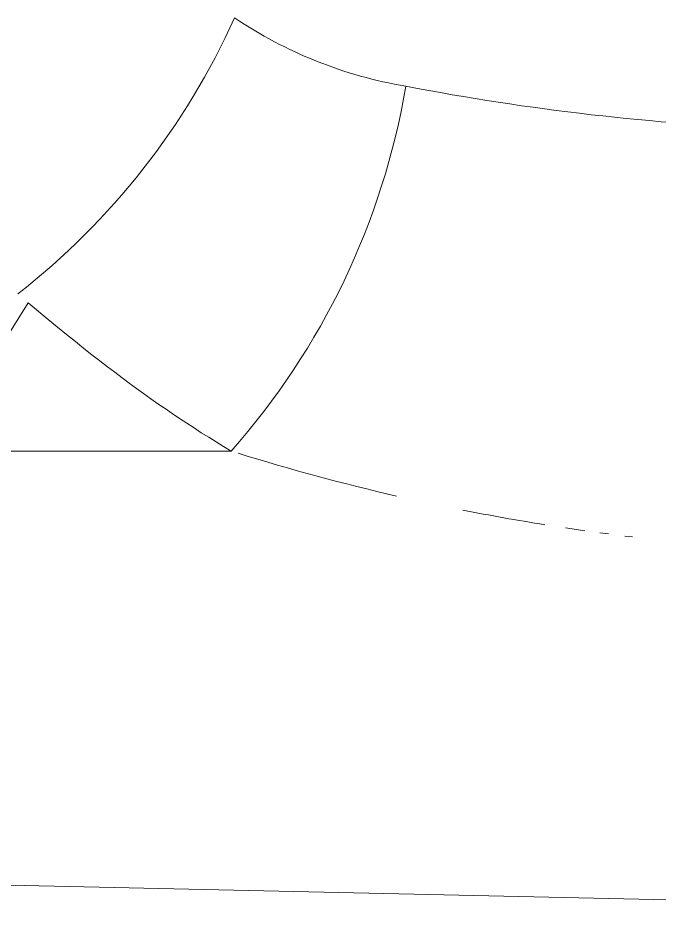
# Model space of a CAD drawing. Header units: millimetres. Extents: x 521 to 148073, y -17811 to 32040.
# Drawn here: x 59596.84 to 59616.83, y 10180.5 to 10208.29 of the extents above; entities that cross this region are included whole.
import ezdxf

# ---------------------------------------------------------------- set-up
doc = ezdxf.new("R2010")
doc.units = ezdxf.units.MM
doc.layers.add('Datové rozvody', color=6, linetype='Continuous')
doc.layers.add('PDF_Geometrie', color=7, linetype='Continuous', true_color=0xbdbdbd)

# ---------------------------------------------------------------- blocks, each defined once
blk = doc.blocks.new('projektor')
at = {"layer": 'PDF_Geometrie', "lineweight": 13}
for points in [[(86376.951, 15254.41), (86376.951, 15253.743), (86376.101, 15215.546)], [(86383.816, 15254.367), (86394.492, 15247.699), (86394.236, 15247.393), (86393.989, 15247.096), (86393.754, 15246.812), (86393.529, 15246.536), (86393.314, 15246.27), (86393.11, 15246.014), (86392.916, 15245.768), (86392.731, 15245.529), (86392.554, 15245.299), (86392.384, 15245.075), (86392.218, 15244.854), (86392.055, 15244.635), (86391.896, 15244.417), (86391.739, 15244.199), (86391.584, 15243.982), (86391.431, 15243.765), (86391.281, 15243.547), (86391.132, 15243.33), (86390.985, 15243.112), (86390.84, 15242.892), (86390.696, 15242.671), (86390.553, 15242.45), (86390.412, 15242.227), (86390.271, 15242.001), (86390.133, 15241.774), (86389.995, 15241.546)], [(86389.995, 15241.546), (86389.995, 15248.353)], [(86387.517, 15230.368), (86387.482, 15230.107)], [(86387.418, 15229.61), (86387.389, 15229.372), (86387.418, 15229.61)]]:
    blk.add_lwpolyline(points, dxfattribs=at)
blk.add_lwpolyline([(86387.607, 15231.011), (86387.58, 15230.821), (86387.607, 15231.011), (86387.635, 15231.205), (86387.665, 15231.403)], close=True, dxfattribs=at)
for centre, radius, start, end in [((86412.246, 15261.679), 22.192, 218.0068, 245.7596), ((86404.813, 15258.289), 22.359, 228.4879, 260.3366), ((86451.902, 15222.042), 64.907, 162.71342, 167.10521), ((86414.13, 15234.043), 13.254, 146.0546, 170.4238), ((86474.047, 15222.17), 74.332, 169.08332, 177.85232), ((86454.319, 15221.48), 67.388, 168.84143, 170.9903)]:
    blk.add_arc(centre, radius, start, end, dxfattribs=at)

msp = doc.modelspace()

# ---------------------------------------------------------------- block references
at = {"layer": 'Datové rozvody', "xscale": 1.027900945623324, "yscale": 1.027900945623324, "zscale": 1.027900945623324, "rotation": 90.00000000000024}
msp.add_blockref('projektor', (75270.286, -78605.574), dxfattribs=at)

doc.saveas('drawing.dxf')
